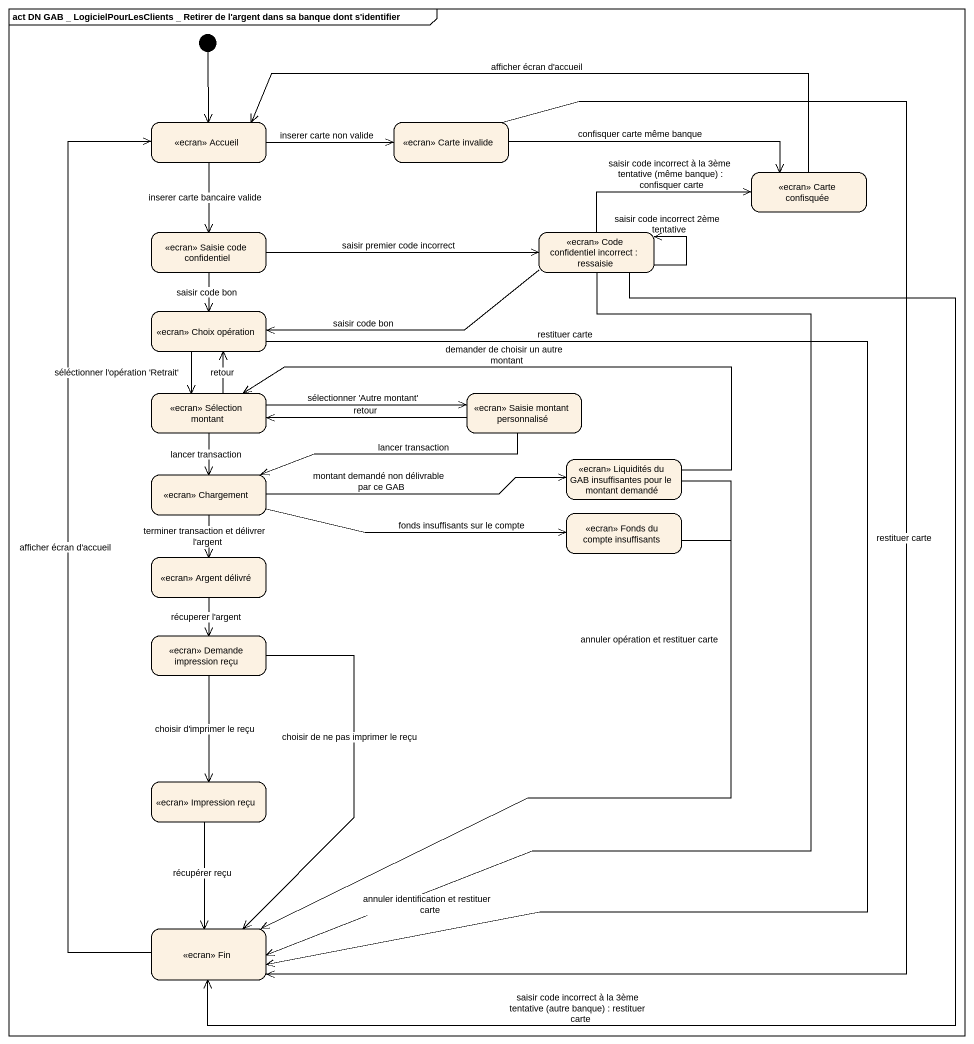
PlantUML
@startuml
mainframe act DN GAB _ LogicielPourLesClients _ Retirer de l'argent dans sa banque dont s'identifier
hide empty description
state "<<ecran>> Accueil" as ecran_Accueil
state "<<ecran>> Carte invalide" as ecran_Carte_invalide
state "<<ecran>> Carte confisquée" as ecran_Carte_confisquée
state "<<ecran>> Saisie code confidentiel" as ecran_Saisie_code
state "<<ecran>> Code confidentiel incorrect : ressaisie" as ecran_Code_confidentiel
state "<<ecran>> Choix opération" as ecran_Choix_opération
state "<<ecran>> Sélection montant" as ecran_Sélection_montant
state "<<ecran>> Saisie montant personnalisé" as ecran_Saisie_montant
state "<<ecran>> Liquidités du GAB insuffisantes pour le montant demandé" as ecran_Liquidités_du_GAB
state "<<ecran>> Chargement" as ecran_Chargement
state "<<ecran>> Fonds du compte insuffisants" as ecran_Fonds_du_compte
state "<<ecran>> Argent délivré" as ecran_Argent_délivré
state "<<ecran>> Demande impression reçu" as ecran_Demande_impression
state "<<ecran>> Impression reçu" as ecran_Impression_reçu
state "<<ecran>> Fin" as ecran_Fin
[*] --> ecran_Accueil
ecran_Accueil -right-> ecran_Carte_invalide : inserer carte non valide
ecran_Accueil --> ecran_Saisie_code : inserer carte bancaire valide
ecran_Carte_invalide -right-> ecran_Carte_confisquée : confisquer carte même banque
ecran_Carte_invalide --> ecran_Fin : restituer carte
ecran_Carte_confisquée -left-> ecran_Accueil : afficher écran d'accueil
ecran_Saisie_code -right-> ecran_Code_confidentiel : saisir premier code incorrect
ecran_Saisie_code --> ecran_Choix_opération : saisir code bon
ecran_Code_confidentiel -right-> ecran_Carte_confisquée : saisir code incorrect à la 3ème tentative (même banque) : confisquer carte
ecran_Code_confidentiel --> ecran_Code_confidentiel : saisir code incorrect 2ème tentative
ecran_Code_confidentiel -left-> ecran_Choix_opération : saisir code bon
ecran_Code_confidentiel --> ecran_Fin : annuler identification et restituer carte
ecran_Code_confidentiel --> ecran_Fin : saisir code incorrect à la 3ème tentative (autre banque) : restituer carte
ecran_Choix_opération --> ecran_Sélection_montant : séléctionner l'opération 'Retrait'
ecran_Choix_opération --> ecran_Fin : restituer carte
ecran_Sélection_montant -up-> ecran_Choix_opération : retour
ecran_Sélection_montant -right-> ecran_Saisie_montant : sélectionner 'Autre montant'
ecran_Sélection_montant --> ecran_Chargement : lancer transaction
ecran_Saisie_montant -left-> ecran_Sélection_montant : retour
ecran_Saisie_montant -left-> ecran_Chargement : lancer transaction
ecran_Liquidités_du_GAB -left-> ecran_Sélection_montant : demander de choisir un autre montant
ecran_Liquidités_du_GAB --> ecran_Fin : annuler opération et restituer carte
ecran_Chargement -right-> ecran_Liquidités_du_GAB : montant demandé non délivrable par ce GAB
ecran_Chargement -right-> ecran_Fonds_du_compte : fonds insuffisants sur le compte
ecran_Chargement --> ecran_Argent_délivré : terminer transaction et délivrer l'argent
ecran_Fonds_du_compte --> ecran_Fin
ecran_Argent_délivré --> ecran_Demande_impression : récuperer l'argent
ecran_Demande_impression --> ecran_Impression_reçu : choisir d'imprimer le reçu
ecran_Demande_impression --> ecran_Fin : choisir de ne pas imprimer le reçu
ecran_Impression_reçu --> ecran_Fin : récupérer reçu
ecran_Fin -up-> ecran_Accueil : afficher écran d'accueil
@enduml
